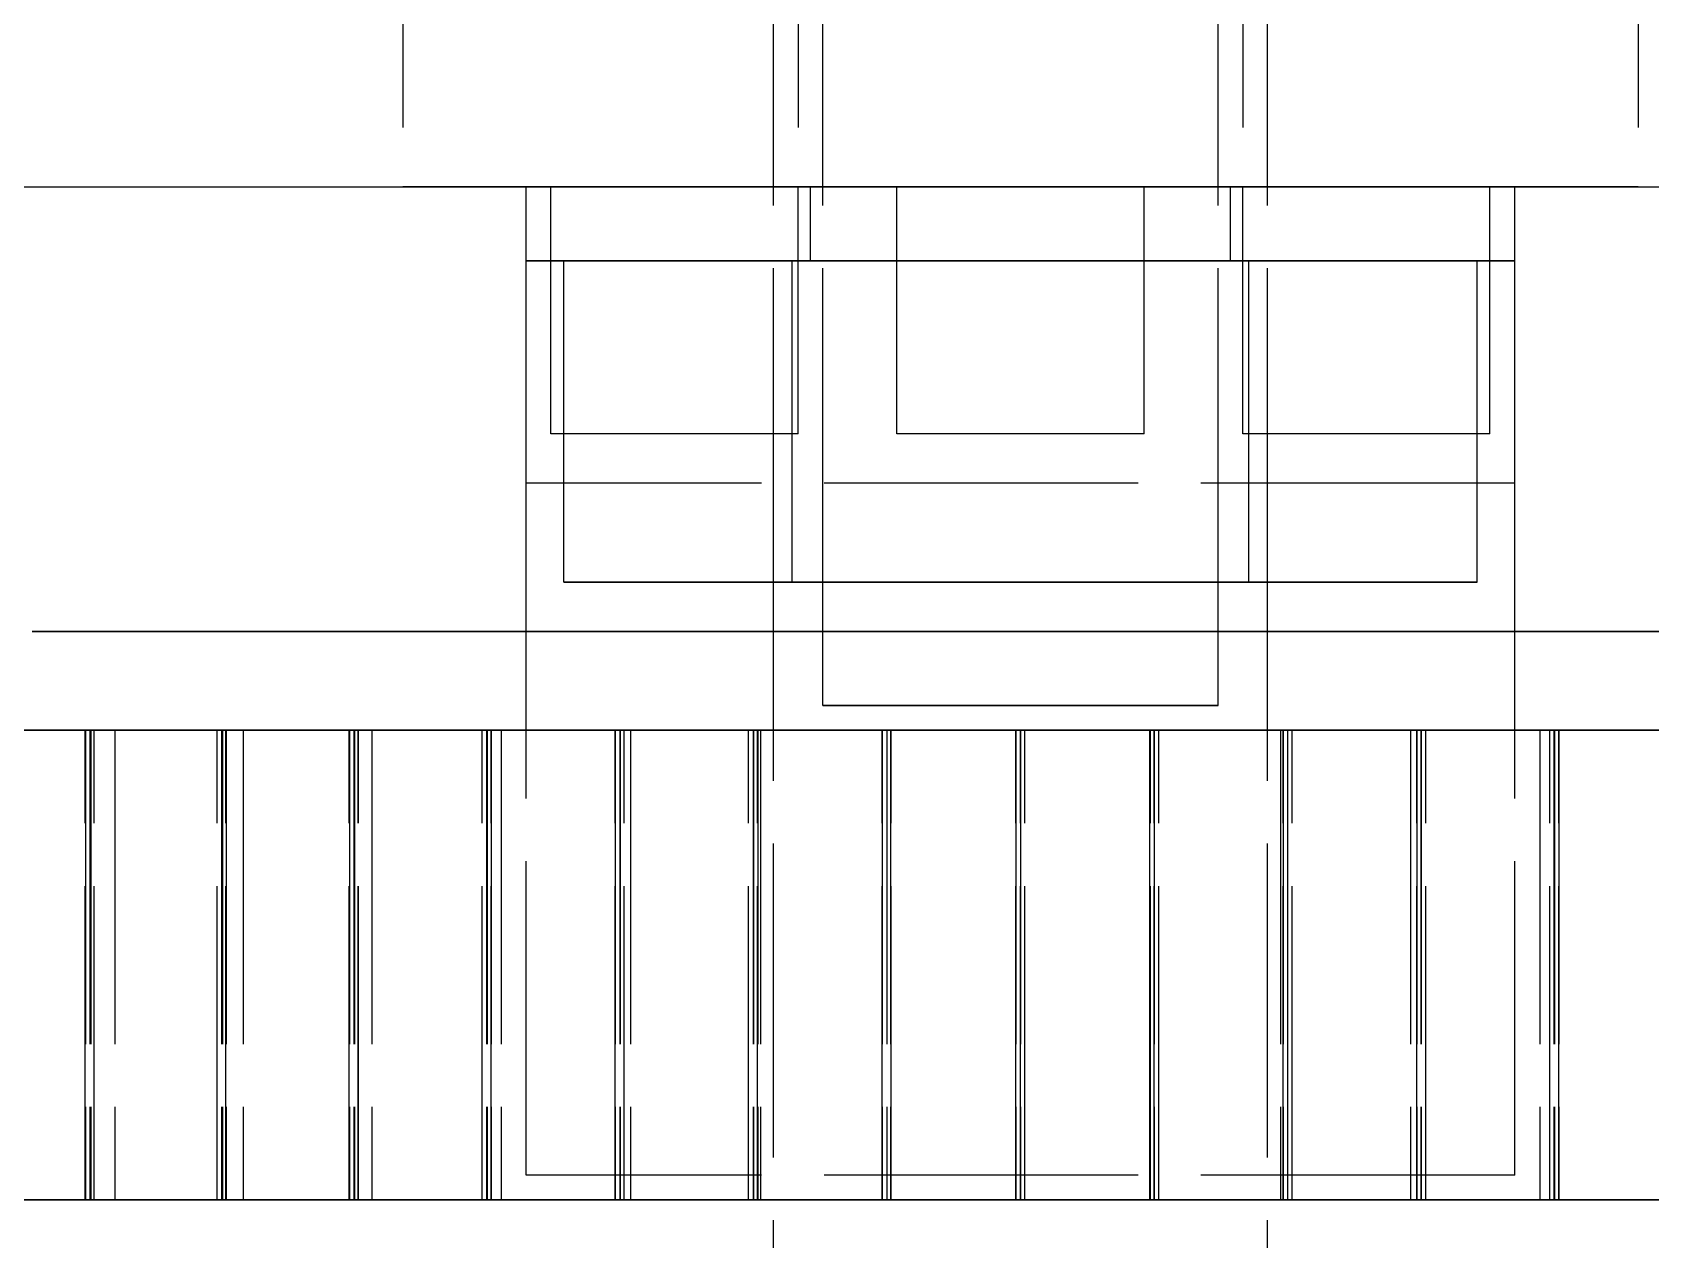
# Model space of a CAD drawing. Header units: millimetres. Extents: x -29 to 134, y -50 to 53.
# Drawn here: x 54 to 60.55, y -5.77 to -0.89 of the extents above; entities that cross this region are included whole.
import ezdxf

# ---------------------------------------------------------------- set-up
doc = ezdxf.new("R2010")
doc.units = ezdxf.units.MM
doc.linetypes.add('DASHED', pattern=[1.524, 1.27, -0.254])
doc.layers.add('HIDDEN', color=8, linetype='DASHED')
doc.layers.add('VISIBLE', color=7, linetype='CONTINUOUS')

msp = doc.modelspace()

# ---------------------------------------------------------------- linework, layer by layer
at = {"layer": 'HIDDEN'}
for points in [[(57, -3.11), (57, 4)], [(57.2, -3.11), (57.2, 4)], [(58.8, -3.11), (58.8, 4)], [(59, -3.11), (59, 4)], [(55.5, 0), (55.5, -1.51)], [(57.1, 0), (57.1, -1.51)], [(58.9, 0), (58.9, -1.51)], [(60.5, 0), (60.5, -1.51)], [(46, -1.51), (70, -1.51)], [(60.5, -1.51), (60.42063, -1.51), (60.34127, -1.51), (60.2619, -1.51), (60.18254, -1.51), (60.10317, -1.51), (60.02381, -1.51), (59.94444, -1.51), (59.86508, -1.51), (59.78571, -1.51), (59.70635, -1.51), (59.62698, -1.51), (59.54762, -1.51), (59.46825, -1.51), (59.38889, -1.51), (59.30952, -1.51), (59.23016, -1.51), (59.15079, -1.51), (59.07143, -1.51), (58.99206, -1.51), (58.9127, -1.51), (58.83333, -1.51), (58.75397, -1.51), (58.6746, -1.51), (58.59524, -1.51), (58.51587, -1.51), (58.43651, -1.51), (58.35714, -1.51), (58.27778, -1.51), (58.19841, -1.51), (58.11905, -1.51), (58.03968, -1.51), (57.96032, -1.51), (57.88095, -1.51), (57.80159, -1.51), (57.72222, -1.51), (57.64286, -1.51), (57.56349, -1.51), (57.48413, -1.51), (57.40476, -1.51), (57.3254, -1.51), (57.24603, -1.51), (57.16667, -1.51), (57.0873, -1.51), (57.00794, -1.51), (56.92857, -1.51), (56.84921, -1.51), (56.76984, -1.51), (56.69048, -1.51), (56.61111, -1.51), (56.53175, -1.51), (56.45238, -1.51), (56.37302, -1.51), (56.29365, -1.51), (56.21429, -1.51), (56.13492, -1.51), (56.05556, -1.51), (55.97619, -1.51), (55.89683, -1.51), (55.81746, -1.51), (55.7381, -1.51), (55.65873, -1.51), (55.57937, -1.51), (55.5, -1.51)], [(55.5, -1.51), (55.53968, -1.51), (55.57937, -1.51), (55.61905, -1.51), (55.65873, -1.51), (55.69841, -1.51), (55.7381, -1.51), (55.77778, -1.51), (55.81746, -1.51), (55.85714, -1.51), (55.89683, -1.51), (55.93651, -1.51), (55.97619, -1.51), (56.01587, -1.51), (56.05556, -1.51), (56.09524, -1.51), (56.13492, -1.51), (56.1746, -1.51), (56.21429, -1.51), (56.25397, -1.51), (56.29365, -1.51), (56.33333, -1.51), (56.37302, -1.51), (56.4127, -1.51), (56.45238, -1.51), (56.49206, -1.51), (56.53175, -1.51), (56.57143, -1.51), (56.61111, -1.51), (56.65079, -1.51), (56.69048, -1.51), (56.73016, -1.51), (56.76984, -1.51), (56.80952, -1.51), (56.84921, -1.51), (56.88889, -1.51), (56.92857, -1.51), (56.96825, -1.51), (57.00794, -1.51), (57.04762, -1.51), (57.0873, -1.51), (57.12698, -1.51), (57.16667, -1.51), (57.20635, -1.51), (57.24603, -1.51), (57.28571, -1.51), (57.3254, -1.51), (57.36508, -1.51), (57.40476, -1.51), (57.44444, -1.51), (57.48413, -1.51), (57.52381, -1.51), (57.56349, -1.51), (57.60317, -1.51), (57.64286, -1.51), (57.68254, -1.51), (57.72222, -1.51), (57.7619, -1.51), (57.80159, -1.51), (57.84127, -1.51), (57.88095, -1.51), (57.92063, -1.51), (57.96032, -1.51), (58, -1.51)], [(56.1, -1.51), (56, -1.51)], [(56.1, -1.51), (56, -1.51)], [(56, -1.81), (56, -1.51)], [(56, -5.51), (56, -1.51)], [(56, -1.51), (56.06349, -1.51), (56.12698, -1.51), (56.19048, -1.51), (56.25397, -1.51), (56.31746, -1.51), (56.38095, -1.51), (56.44444, -1.51), (56.50794, -1.51), (56.57143, -1.51), (56.63492, -1.51), (56.69841, -1.51), (56.7619, -1.51), (56.8254, -1.51), (56.88889, -1.51), (56.95238, -1.51), (57.01587, -1.51), (57.07937, -1.51), (57.14286, -1.51), (57.20635, -1.51), (57.26984, -1.51), (57.33333, -1.51), (57.39683, -1.51), (57.46032, -1.51), (57.52381, -1.51), (57.5873, -1.51), (57.65079, -1.51), (57.71429, -1.51), (57.77778, -1.51), (57.84127, -1.51), (57.90476, -1.51), (57.96825, -1.51), (58.03175, -1.51), (58.09524, -1.51), (58.15873, -1.51), (58.22222, -1.51), (58.28571, -1.51), (58.34921, -1.51), (58.4127, -1.51), (58.47619, -1.51), (58.53968, -1.51), (58.60317, -1.51), (58.66667, -1.51), (58.73016, -1.51), (58.79365, -1.51), (58.85714, -1.51), (58.92063, -1.51), (58.98413, -1.51), (59.04762, -1.51), (59.11111, -1.51), (59.1746, -1.51), (59.2381, -1.51), (59.30159, -1.51), (59.36508, -1.51), (59.42857, -1.51), (59.49206, -1.51), (59.55556, -1.51), (59.61905, -1.51), (59.68254, -1.51), (59.74603, -1.51), (59.80952, -1.51), (59.87302, -1.51), (59.93651, -1.51), (60, -1.51)], [(60, -1.51), (59.93651, -1.51), (59.87302, -1.51), (59.80952, -1.51), (59.74603, -1.51), (59.68254, -1.51), (59.61905, -1.51), (59.55556, -1.51), (59.49206, -1.51), (59.42857, -1.51), (59.36508, -1.51), (59.30159, -1.51), (59.2381, -1.51), (59.1746, -1.51), (59.11111, -1.51), (59.04762, -1.51), (58.98413, -1.51), (58.92063, -1.51), (58.85714, -1.51), (58.79365, -1.51), (58.73016, -1.51), (58.66667, -1.51), (58.60317, -1.51), (58.53968, -1.51), (58.47619, -1.51), (58.4127, -1.51), (58.34921, -1.51), (58.28571, -1.51), (58.22222, -1.51), (58.15873, -1.51), (58.09524, -1.51), (58.03175, -1.51), (57.96825, -1.51), (57.90476, -1.51), (57.84127, -1.51), (57.77778, -1.51), (57.71429, -1.51), (57.65079, -1.51), (57.5873, -1.51), (57.52381, -1.51), (57.46032, -1.51), (57.39683, -1.51), (57.33333, -1.51), (57.26984, -1.51), (57.20635, -1.51), (57.14286, -1.51), (57.07937, -1.51), (57.01587, -1.51), (56.95238, -1.51), (56.88889, -1.51), (56.8254, -1.51), (56.7619, -1.51), (56.69841, -1.51), (56.63492, -1.51), (56.57143, -1.51), (56.50794, -1.51), (56.44444, -1.51), (56.38095, -1.51), (56.31746, -1.51), (56.25397, -1.51), (56.19048, -1.51), (56.12698, -1.51), (56.06349, -1.51), (56, -1.51)], [(57.1, -1.51), (56.1, -1.51)], [(57.1, -1.51), (56.1, -1.51)], [(56.1, -2.51), (56.1, -1.51)], [(56.1, -2.51), (56.1, -1.51)], [(56.1, -2.51), (56.1, -1.51)], [(56.1, -1.81), (56.1, -1.51)], [(58.9, -1.51), (58.87143, -1.51), (58.84286, -1.51), (58.81429, -1.51), (58.78571, -1.51), (58.75714, -1.51), (58.72857, -1.51), (58.7, -1.51), (58.67143, -1.51), (58.64286, -1.51), (58.61429, -1.51), (58.58571, -1.51), (58.55714, -1.51), (58.52857, -1.51), (58.5, -1.51), (58.47143, -1.51), (58.44286, -1.51), (58.41429, -1.51), (58.38571, -1.51), (58.35714, -1.51), (58.32857, -1.51), (58.3, -1.51), (58.27143, -1.51), (58.24286, -1.51), (58.21429, -1.51), (58.18571, -1.51), (58.15714, -1.51), (58.12857, -1.51), (58.1, -1.51), (58.07143, -1.51), (58.04286, -1.51), (58.01429, -1.51), (57.98571, -1.51), (57.95714, -1.51), (57.92857, -1.51), (57.9, -1.51), (57.87143, -1.51), (57.84286, -1.51), (57.81429, -1.51), (57.78571, -1.51), (57.75714, -1.51), (57.72857, -1.51), (57.7, -1.51), (57.67143, -1.51), (57.64286, -1.51), (57.61429, -1.51), (57.58571, -1.51), (57.55714, -1.51), (57.52857, -1.51), (57.5, -1.51), (57.47143, -1.51), (57.44286, -1.51), (57.41429, -1.51), (57.38571, -1.51), (57.35714, -1.51), (57.32857, -1.51), (57.3, -1.51), (57.27143, -1.51), (57.24286, -1.51), (57.21429, -1.51), (57.18571, -1.51), (57.15714, -1.51), (57.12857, -1.51), (57.1, -1.51)], [(57.1, -1.51), (57.11429, -1.51), (57.12857, -1.51), (57.14286, -1.51), (57.15714, -1.51), (57.17143, -1.51), (57.18571, -1.51), (57.2, -1.51), (57.21429, -1.51), (57.22857, -1.51), (57.24286, -1.51), (57.25714, -1.51), (57.27143, -1.51), (57.28571, -1.51), (57.3, -1.51), (57.31429, -1.51), (57.32857, -1.51), (57.34286, -1.51), (57.35714, -1.51), (57.37143, -1.51), (57.38571, -1.51), (57.4, -1.51), (57.41429, -1.51), (57.42857, -1.51), (57.44286, -1.51), (57.45714, -1.51), (57.47143, -1.51), (57.48571, -1.51), (57.5, -1.51), (57.51429, -1.51), (57.52857, -1.51), (57.54286, -1.51), (57.55714, -1.51), (57.57143, -1.51), (57.58571, -1.51), (57.6, -1.51), (57.61429, -1.51), (57.62857, -1.51), (57.64286, -1.51), (57.65714, -1.51), (57.67143, -1.51), (57.68571, -1.51), (57.7, -1.51), (57.71429, -1.51), (57.72857, -1.51), (57.74286, -1.51), (57.75714, -1.51), (57.77143, -1.51), (57.78571, -1.51), (57.8, -1.51), (57.81429, -1.51), (57.82857, -1.51), (57.84286, -1.51), (57.85714, -1.51), (57.87143, -1.51), (57.88571, -1.51), (57.9, -1.51), (57.91429, -1.51), (57.92857, -1.51), (57.94286, -1.51), (57.95714, -1.51), (57.97143, -1.51), (57.98571, -1.51), (58, -1.51)], [(57.5, -1.51), (57.1, -1.51)], [(57.5, -1.51), (57.1, -1.51)], [(57.1, -2.51), (57.1, -1.51)], [(57.1, -2.51), (57.1, -1.51)], [(57.1, -2.51), (57.1, -1.51)], [(57.1, -2.51), (57.1, -1.51)], [(57.15, -1.51), (57.17698, -1.51), (57.20397, -1.51), (57.23095, -1.51), (57.25794, -1.51), (57.28492, -1.51), (57.3119, -1.51), (57.33889, -1.51), (57.36587, -1.51), (57.39286, -1.51), (57.41984, -1.51), (57.44683, -1.51), (57.47381, -1.51), (57.50079, -1.51), (57.52778, -1.51), (57.55476, -1.51), (57.58175, -1.51), (57.60873, -1.51), (57.63571, -1.51), (57.6627, -1.51), (57.68968, -1.51), (57.71667, -1.51), (57.74365, -1.51), (57.77063, -1.51), (57.79762, -1.51), (57.8246, -1.51), (57.85159, -1.51), (57.87857, -1.51), (57.90556, -1.51), (57.93254, -1.51), (57.95952, -1.51), (57.98651, -1.51), (58.01349, -1.51), (58.04048, -1.51), (58.06746, -1.51), (58.09444, -1.51), (58.12143, -1.51), (58.14841, -1.51), (58.1754, -1.51), (58.20238, -1.51), (58.22937, -1.51), (58.25635, -1.51), (58.28333, -1.51), (58.31032, -1.51), (58.3373, -1.51), (58.36429, -1.51), (58.39127, -1.51), (58.41825, -1.51), (58.44524, -1.51), (58.47222, -1.51), (58.49921, -1.51), (58.52619, -1.51), (58.55317, -1.51), (58.58016, -1.51), (58.60714, -1.51), (58.63413, -1.51), (58.66111, -1.51), (58.6881, -1.51), (58.71508, -1.51), (58.74206, -1.51), (58.76905, -1.51), (58.79603, -1.51), (58.82302, -1.51), (58.85, -1.51)], [(58.85, -1.51), (58.82302, -1.51), (58.79603, -1.51), (58.76905, -1.51), (58.74206, -1.51), (58.71508, -1.51), (58.6881, -1.51), (58.66111, -1.51), (58.63413, -1.51), (58.60714, -1.51), (58.58016, -1.51), (58.55317, -1.51), (58.52619, -1.51), (58.49921, -1.51), (58.47222, -1.51), (58.44524, -1.51), (58.41825, -1.51), (58.39127, -1.51), (58.36429, -1.51), (58.3373, -1.51), (58.31032, -1.51), (58.28333, -1.51), (58.25635, -1.51), (58.22937, -1.51), (58.20238, -1.51), (58.1754, -1.51), (58.14841, -1.51), (58.12143, -1.51), (58.09444, -1.51), (58.06746, -1.51), (58.04048, -1.51), (58.01349, -1.51), (57.98651, -1.51), (57.95952, -1.51), (57.93254, -1.51), (57.90556, -1.51), (57.87857, -1.51), (57.85159, -1.51), (57.8246, -1.51), (57.79762, -1.51), (57.77063, -1.51), (57.74365, -1.51), (57.71667, -1.51), (57.68968, -1.51), (57.6627, -1.51), (57.63571, -1.51), (57.60873, -1.51), (57.58175, -1.51), (57.55476, -1.51), (57.52778, -1.51), (57.50079, -1.51), (57.47381, -1.51), (57.44683, -1.51), (57.41984, -1.51), (57.39286, -1.51), (57.36587, -1.51), (57.33889, -1.51), (57.3119, -1.51), (57.28492, -1.51), (57.25794, -1.51), (57.23095, -1.51), (57.20397, -1.51), (57.17698, -1.51), (57.15, -1.51)], [(57.15, -1.81), (57.15, -1.51)], [(58.5, -1.51), (57.5, -1.51)], [(58.5, -1.51), (57.5, -1.51)], [(57.5, -2.51), (57.5, -1.51)], [(57.5, -2.51), (57.5, -1.51)], [(57.5, -2.51), (57.5, -1.51)], [(57.5, -2.51), (57.5, -1.51)], [(58, -1.51), (58.03968, -1.51), (58.07937, -1.51), (58.11905, -1.51), (58.15873, -1.51), (58.19841, -1.51), (58.2381, -1.51), (58.27778, -1.51), (58.31746, -1.51), (58.35714, -1.51), (58.39683, -1.51), (58.43651, -1.51), (58.47619, -1.51), (58.51587, -1.51), (58.55556, -1.51), (58.59524, -1.51), (58.63492, -1.51), (58.6746, -1.51), (58.71429, -1.51), (58.75397, -1.51), (58.79365, -1.51), (58.83333, -1.51), (58.87302, -1.51), (58.9127, -1.51), (58.95238, -1.51), (58.99206, -1.51), (59.03175, -1.51), (59.07143, -1.51), (59.11111, -1.51), (59.15079, -1.51), (59.19048, -1.51), (59.23016, -1.51), (59.26984, -1.51), (59.30952, -1.51), (59.34921, -1.51), (59.38889, -1.51), (59.42857, -1.51), (59.46825, -1.51), (59.50794, -1.51), (59.54762, -1.51), (59.5873, -1.51), (59.62698, -1.51), (59.66667, -1.51), (59.70635, -1.51), (59.74603, -1.51), (59.78571, -1.51), (59.8254, -1.51), (59.86508, -1.51), (59.90476, -1.51), (59.94444, -1.51), (59.98413, -1.51), (60.02381, -1.51), (60.06349, -1.51), (60.10317, -1.51), (60.14286, -1.51), (60.18254, -1.51), (60.22222, -1.51), (60.2619, -1.51), (60.30159, -1.51), (60.34127, -1.51), (60.38095, -1.51), (60.42063, -1.51), (60.46032, -1.51), (60.5, -1.51)], [(58, -1.51), (58.01429, -1.51), (58.02857, -1.51), (58.04286, -1.51), (58.05714, -1.51), (58.07143, -1.51), (58.08571, -1.51), (58.1, -1.51), (58.11429, -1.51), (58.12857, -1.51), (58.14286, -1.51), (58.15714, -1.51), (58.17143, -1.51), (58.18571, -1.51), (58.2, -1.51), (58.21429, -1.51), (58.22857, -1.51), (58.24286, -1.51), (58.25714, -1.51), (58.27143, -1.51), (58.28571, -1.51), (58.3, -1.51), (58.31429, -1.51), (58.32857, -1.51), (58.34286, -1.51), (58.35714, -1.51), (58.37143, -1.51), (58.38571, -1.51), (58.4, -1.51), (58.41429, -1.51), (58.42857, -1.51), (58.44286, -1.51), (58.45714, -1.51), (58.47143, -1.51), (58.48571, -1.51), (58.5, -1.51), (58.51429, -1.51), (58.52857, -1.51), (58.54286, -1.51), (58.55714, -1.51), (58.57143, -1.51), (58.58571, -1.51), (58.6, -1.51), (58.61429, -1.51), (58.62857, -1.51), (58.64286, -1.51), (58.65714, -1.51), (58.67143, -1.51), (58.68571, -1.51), (58.7, -1.51), (58.71429, -1.51), (58.72857, -1.51), (58.74286, -1.51), (58.75714, -1.51), (58.77143, -1.51), (58.78571, -1.51), (58.8, -1.51), (58.81429, -1.51), (58.82857, -1.51), (58.84286, -1.51), (58.85714, -1.51), (58.87143, -1.51), (58.88571, -1.51), (58.9, -1.51)], [(58.9, -1.51), (58.5, -1.51)], [(58.9, -1.51), (58.5, -1.51)], [(58.5, -2.51), (58.5, -1.51)], [(58.5, -2.51), (58.5, -1.51)], [(58.5, -2.51), (58.5, -1.51)], [(58.5, -2.51), (58.5, -1.51)], [(58.85, -1.81), (58.85, -1.51)], [(59.9, -1.51), (58.9, -1.51)], [(59.9, -1.51), (58.9, -1.51)], [(58.9, -2.51), (58.9, -1.51)], [(58.9, -2.51), (58.9, -1.51)], [(58.9, -2.51), (58.9, -1.51)], [(58.9, -2.51), (58.9, -1.51)], [(60, -1.51), (59.9, -1.51)], [(60, -1.51), (59.9, -1.51)], [(59.9, -2.51), (59.9, -1.51)], [(59.9, -2.51), (59.9, -1.51)], [(59.9, -2.51), (59.9, -1.51)], [(59.9, -1.81), (59.9, -1.51)], [(60, -1.81), (60, -1.51)], [(60, -5.51), (60, -1.51)], [(60, -1.81), (59.93651, -1.81), (59.87302, -1.81), (59.80952, -1.81), (59.74603, -1.81), (59.68254, -1.81), (59.61905, -1.81), (59.55556, -1.81), (59.49206, -1.81), (59.42857, -1.81), (59.36508, -1.81), (59.30159, -1.81), (59.2381, -1.81), (59.1746, -1.81), (59.11111, -1.81), (59.04762, -1.81), (58.98413, -1.81), (58.92063, -1.81), (58.85714, -1.81), (58.79365, -1.81), (58.73016, -1.81), (58.66667, -1.81), (58.60317, -1.81), (58.53968, -1.81), (58.47619, -1.81), (58.4127, -1.81), (58.34921, -1.81), (58.28571, -1.81), (58.22222, -1.81), (58.15873, -1.81), (58.09524, -1.81), (58.03175, -1.81), (57.96825, -1.81), (57.90476, -1.81), (57.84127, -1.81), (57.77778, -1.81), (57.71429, -1.81), (57.65079, -1.81), (57.5873, -1.81), (57.52381, -1.81), (57.46032, -1.81), (57.39683, -1.81), (57.33333, -1.81), (57.26984, -1.81), (57.20635, -1.81), (57.14286, -1.81), (57.07937, -1.81), (57.01587, -1.81), (56.95238, -1.81), (56.88889, -1.81), (56.8254, -1.81), (56.7619, -1.81), (56.69841, -1.81), (56.63492, -1.81), (56.57143, -1.81), (56.50794, -1.81), (56.44444, -1.81), (56.38095, -1.81), (56.31746, -1.81), (56.25397, -1.81), (56.19048, -1.81), (56.12698, -1.81), (56.06349, -1.81), (56, -1.81)], [(56.15248, -1.81), (57.07624, -1.81)], [(57.07624, -1.81), (56.15248, -1.81)], [(57.07624, -3.11), (57.07624, -1.81)], [(57.07624, -1.81), (58.92376, -1.81)], [(58.92376, -1.81), (57.07624, -1.81)], [(57.15, -1.81), (57.17698, -1.81), (57.20397, -1.81), (57.23095, -1.81), (57.25794, -1.81), (57.28492, -1.81), (57.3119, -1.81), (57.33889, -1.81), (57.36587, -1.81), (57.39286, -1.81), (57.41984, -1.81), (57.44683, -1.81), (57.47381, -1.81), (57.50079, -1.81), (57.52778, -1.81), (57.55476, -1.81), (57.58175, -1.81), (57.60873, -1.81), (57.63571, -1.81), (57.6627, -1.81), (57.68968, -1.81), (57.71667, -1.81), (57.74365, -1.81), (57.77063, -1.81), (57.79762, -1.81), (57.8246, -1.81), (57.85159, -1.81), (57.87857, -1.81), (57.90556, -1.81), (57.93254, -1.81), (57.95952, -1.81), (57.98651, -1.81), (58.01349, -1.81), (58.04048, -1.81), (58.06746, -1.81), (58.09444, -1.81), (58.12143, -1.81), (58.14841, -1.81), (58.1754, -1.81), (58.20238, -1.81), (58.22937, -1.81), (58.25635, -1.81), (58.28333, -1.81), (58.31032, -1.81), (58.3373, -1.81), (58.36429, -1.81), (58.39127, -1.81), (58.41825, -1.81), (58.44524, -1.81), (58.47222, -1.81), (58.49921, -1.81), (58.52619, -1.81), (58.55317, -1.81), (58.58016, -1.81), (58.60714, -1.81), (58.63413, -1.81), (58.66111, -1.81), (58.6881, -1.81), (58.71508, -1.81), (58.74206, -1.81), (58.76905, -1.81), (58.79603, -1.81), (58.82302, -1.81), (58.85, -1.81)], [(58.85, -1.81), (58.82302, -1.81), (58.79603, -1.81), (58.76905, -1.81), (58.74206, -1.81), (58.71508, -1.81), (58.6881, -1.81), (58.66111, -1.81), (58.63413, -1.81), (58.60714, -1.81), (58.58016, -1.81), (58.55317, -1.81), (58.52619, -1.81), (58.49921, -1.81), (58.47222, -1.81), (58.44524, -1.81), (58.41825, -1.81), (58.39127, -1.81), (58.36429, -1.81), (58.3373, -1.81), (58.31032, -1.81), (58.28333, -1.81), (58.25635, -1.81), (58.22937, -1.81), (58.20238, -1.81), (58.1754, -1.81), (58.14841, -1.81), (58.12143, -1.81), (58.09444, -1.81), (58.06746, -1.81), (58.04048, -1.81), (58.01349, -1.81), (57.98651, -1.81), (57.95952, -1.81), (57.93254, -1.81), (57.90556, -1.81), (57.87857, -1.81), (57.85159, -1.81), (57.8246, -1.81), (57.79762, -1.81), (57.77063, -1.81), (57.74365, -1.81), (57.71667, -1.81), (57.68968, -1.81), (57.6627, -1.81), (57.63571, -1.81), (57.60873, -1.81), (57.58175, -1.81), (57.55476, -1.81), (57.52778, -1.81), (57.50079, -1.81), (57.47381, -1.81), (57.44683, -1.81), (57.41984, -1.81), (57.39286, -1.81), (57.36587, -1.81), (57.33889, -1.81), (57.3119, -1.81), (57.28492, -1.81), (57.25794, -1.81), (57.23095, -1.81), (57.20397, -1.81), (57.17698, -1.81), (57.15, -1.81)], [(57.2, -1.81), (57.2254, -1.81), (57.25079, -1.81), (57.27619, -1.81), (57.30159, -1.81), (57.32698, -1.81), (57.35238, -1.81), (57.37778, -1.81), (57.40317, -1.81), (57.42857, -1.81), (57.45397, -1.81), (57.47937, -1.81), (57.50476, -1.81), (57.53016, -1.81), (57.55556, -1.81), (57.58095, -1.81), (57.60635, -1.81), (57.63175, -1.81), (57.65714, -1.81), (57.68254, -1.81), (57.70794, -1.81), (57.73333, -1.81), (57.75873, -1.81), (57.78413, -1.81), (57.80952, -1.81), (57.83492, -1.81), (57.86032, -1.81), (57.88571, -1.81), (57.91111, -1.81), (57.93651, -1.81), (57.9619, -1.81), (57.9873, -1.81), (58.0127, -1.81), (58.0381, -1.81), (58.06349, -1.81), (58.08889, -1.81), (58.11429, -1.81), (58.13968, -1.81), (58.16508, -1.81), (58.19048, -1.81), (58.21587, -1.81), (58.24127, -1.81), (58.26667, -1.81), (58.29206, -1.81), (58.31746, -1.81), (58.34286, -1.81), (58.36825, -1.81), (58.39365, -1.81), (58.41905, -1.81), (58.44444, -1.81), (58.46984, -1.81), (58.49524, -1.81), (58.52063, -1.81), (58.54603, -1.81), (58.57143, -1.81), (58.59683, -1.81), (58.62222, -1.81), (58.64762, -1.81), (58.67302, -1.81), (58.69841, -1.81), (58.72381, -1.81), (58.74921, -1.81), (58.7746, -1.81), (58.8, -1.81)], [(58.8, -1.81), (58.7746, -1.81), (58.74921, -1.81), (58.72381, -1.81), (58.69841, -1.81), (58.67302, -1.81), (58.64762, -1.81), (58.62222, -1.81), (58.59683, -1.81), (58.57143, -1.81), (58.54603, -1.81), (58.52063, -1.81), (58.49524, -1.81), (58.46984, -1.81), (58.44444, -1.81), (58.41905, -1.81), (58.39365, -1.81), (58.36825, -1.81), (58.34286, -1.81), (58.31746, -1.81), (58.29206, -1.81), (58.26667, -1.81), (58.24127, -1.81), (58.21587, -1.81), (58.19048, -1.81), (58.16508, -1.81), (58.13968, -1.81), (58.11429, -1.81), (58.08889, -1.81), (58.06349, -1.81), (58.0381, -1.81), (58.0127, -1.81), (57.9873, -1.81), (57.9619, -1.81), (57.93651, -1.81), (57.91111, -1.81), (57.88571, -1.81), (57.86032, -1.81), (57.83492, -1.81), (57.80952, -1.81), (57.78413, -1.81), (57.75873, -1.81), (57.73333, -1.81), (57.70794, -1.81), (57.68254, -1.81), (57.65714, -1.81), (57.63175, -1.81), (57.60635, -1.81), (57.58095, -1.81), (57.55556, -1.81), (57.53016, -1.81), (57.50476, -1.81), (57.47937, -1.81), (57.45397, -1.81), (57.42857, -1.81), (57.40317, -1.81), (57.37778, -1.81), (57.35238, -1.81), (57.32698, -1.81), (57.30159, -1.81), (57.27619, -1.81), (57.25079, -1.81), (57.2254, -1.81), (57.2, -1.81)], [(57.2, -3.11), (57.2, -1.81)], [(58.8, -3.11), (58.8, -1.81)], [(58.92376, -1.81), (59.84752, -1.81)], [(59.84752, -1.81), (58.92376, -1.81)], [(58.92376, -3.11), (58.92376, -1.81)], [(57.1, -2.51), (56.1, -2.51)], [(57.1, -2.51), (56.1, -2.51)], [(57.1, -2.51), (56.1, -2.51)], [(57.1, -2.51), (56.15248, -2.51)], [(58.5, -2.51), (57.5, -2.51)], [(58.5, -2.51), (57.5, -2.51)], [(58.5, -2.51), (57.5, -2.51)], [(58.5, -2.51), (57.5, -2.51)], [(59.9, -2.51), (58.9, -2.51)], [(59.9, -2.51), (58.9, -2.51)], [(59.9, -2.51), (58.9, -2.51)], [(59.84752, -2.51), (58.9, -2.51)], [(56, -5.51), (56, -2.71)], [(60, -2.71), (56, -2.71)], [(60, -2.71), (56, -2.71)], [(56, -5.51), (56, -2.71)], [(60, -5.51), (60, -2.71)], [(60, -5.51), (60, -2.71)], [(57.07624, -3.11), (56.15248, -3.11)], [(58.92376, -3.11), (57.07624, -3.11)], [(57.2, -3.11), (57.2254, -3.11), (57.25079, -3.11), (57.27619, -3.11), (57.30159, -3.11), (57.32698, -3.11), (57.35238, -3.11), (57.37778, -3.11), (57.40317, -3.11), (57.42857, -3.11), (57.45397, -3.11), (57.47937, -3.11), (57.50476, -3.11), (57.53016, -3.11), (57.55556, -3.11), (57.58095, -3.11), (57.60635, -3.11), (57.63175, -3.11), (57.65714, -3.11), (57.68254, -3.11), (57.70794, -3.11), (57.73333, -3.11), (57.75873, -3.11), (57.78413, -3.11), (57.80952, -3.11), (57.83492, -3.11), (57.86032, -3.11), (57.88571, -3.11), (57.91111, -3.11), (57.93651, -3.11), (57.9619, -3.11), (57.9873, -3.11), (58.0127, -3.11), (58.0381, -3.11), (58.06349, -3.11), (58.08889, -3.11), (58.11429, -3.11), (58.13968, -3.11), (58.16508, -3.11), (58.19048, -3.11), (58.21587, -3.11), (58.24127, -3.11), (58.26667, -3.11), (58.29206, -3.11), (58.31746, -3.11), (58.34286, -3.11), (58.36825, -3.11), (58.39365, -3.11), (58.41905, -3.11), (58.44444, -3.11), (58.46984, -3.11), (58.49524, -3.11), (58.52063, -3.11), (58.54603, -3.11), (58.57143, -3.11), (58.59683, -3.11), (58.62222, -3.11), (58.64762, -3.11), (58.67302, -3.11), (58.69841, -3.11), (58.72381, -3.11), (58.74921, -3.11), (58.7746, -3.11), (58.8, -3.11)], [(58.8, -3.11), (58.7746, -3.11), (58.74921, -3.11), (58.72381, -3.11), (58.69841, -3.11), (58.67302, -3.11), (58.64762, -3.11), (58.62222, -3.11), (58.59683, -3.11), (58.57143, -3.11), (58.54603, -3.11), (58.52063, -3.11), (58.49524, -3.11), (58.46984, -3.11), (58.44444, -3.11), (58.41905, -3.11), (58.39365, -3.11), (58.36825, -3.11), (58.34286, -3.11), (58.31746, -3.11), (58.29206, -3.11), (58.26667, -3.11), (58.24127, -3.11), (58.21587, -3.11), (58.19048, -3.11), (58.16508, -3.11), (58.13968, -3.11), (58.11429, -3.11), (58.08889, -3.11), (58.06349, -3.11), (58.0381, -3.11), (58.0127, -3.11), (57.9873, -3.11), (57.9619, -3.11), (57.93651, -3.11), (57.91111, -3.11), (57.88571, -3.11), (57.86032, -3.11), (57.83492, -3.11), (57.80952, -3.11), (57.78413, -3.11), (57.75873, -3.11), (57.73333, -3.11), (57.70794, -3.11), (57.68254, -3.11), (57.65714, -3.11), (57.63175, -3.11), (57.60635, -3.11), (57.58095, -3.11), (57.55556, -3.11), (57.53016, -3.11), (57.50476, -3.11), (57.47937, -3.11), (57.45397, -3.11), (57.42857, -3.11), (57.40317, -3.11), (57.37778, -3.11), (57.35238, -3.11), (57.32698, -3.11), (57.30159, -3.11), (57.27619, -3.11), (57.25079, -3.11), (57.2254, -3.11), (57.2, -3.11)], [(59.84752, -3.11), (58.92376, -3.11)], [(54, -3.31), (54.38095, -3.31), (54.7619, -3.31), (55.14286, -3.31), (55.52381, -3.31), (55.90476, -3.31), (56.28571, -3.31), (56.66667, -3.31), (57.04762, -3.31), (57.42857, -3.31), (57.80952, -3.31), (58.19048, -3.31), (58.57143, -3.31), (58.95238, -3.31), (59.33333, -3.31), (59.71429, -3.31), (60.09524, -3.31), (60.47619, -3.31), (60.85714, -3.31)], [(60.85714, -3.31), (60.47619, -3.31), (60.09524, -3.31), (59.71429, -3.31), (59.33333, -3.31), (58.95238, -3.31), (58.57143, -3.31), (58.19048, -3.31), (57.80952, -3.31), (57.42857, -3.31), (57.04762, -3.31), (56.66667, -3.31), (56.28571, -3.31), (55.90476, -3.31), (55.52381, -3.31), (55.14286, -3.31), (54.7619, -3.31), (54.38095, -3.31), (54, -3.31)], [(60.85714, -3.31), (60.47619, -3.31), (60.09524, -3.31), (59.71429, -3.31), (59.33333, -3.31), (58.95238, -3.31), (58.57143, -3.31), (58.19048, -3.31), (57.80952, -3.31), (57.42857, -3.31), (57.04762, -3.31), (56.66667, -3.31), (56.28571, -3.31), (55.90476, -3.31), (55.52381, -3.31), (55.14286, -3.31), (54.7619, -3.31), (54.38095, -3.31), (54, -3.31)], [(56, -5.51), (56, -3.31)], [(57, -10.01), (57, -3.31)], [(57.2, -3.61), (57.2, -3.31)], [(58.8, -3.61), (58.8, -3.31)], [(59, -10.01), (59, -3.31)], [(60, -5.51), (60, -3.31)], [(57.2, -3.61), (57.2254, -3.61), (57.25079, -3.61), (57.27619, -3.61), (57.30159, -3.61), (57.32698, -3.61), (57.35238, -3.61), (57.37778, -3.61), (57.40317, -3.61), (57.42857, -3.61), (57.45397, -3.61), (57.47937, -3.61), (57.50476, -3.61), (57.53016, -3.61), (57.55556, -3.61), (57.58095, -3.61), (57.60635, -3.61), (57.63175, -3.61), (57.65714, -3.61), (57.68254, -3.61), (57.70794, -3.61), (57.73333, -3.61), (57.75873, -3.61), (57.78413, -3.61), (57.80952, -3.61), (57.83492, -3.61), (57.86032, -3.61), (57.88571, -3.61), (57.91111, -3.61), (57.93651, -3.61), (57.9619, -3.61), (57.9873, -3.61), (58.0127, -3.61), (58.0381, -3.61), (58.06349, -3.61), (58.08889, -3.61), (58.11429, -3.61), (58.13968, -3.61), (58.16508, -3.61), (58.19048, -3.61), (58.21587, -3.61), (58.24127, -3.61), (58.26667, -3.61), (58.29206, -3.61), (58.31746, -3.61), (58.34286, -3.61), (58.36825, -3.61), (58.39365, -3.61), (58.41905, -3.61), (58.44444, -3.61), (58.46984, -3.61), (58.49524, -3.61), (58.52063, -3.61), (58.54603, -3.61), (58.57143, -3.61), (58.59683, -3.61), (58.62222, -3.61), (58.64762, -3.61), (58.67302, -3.61), (58.69841, -3.61), (58.72381, -3.61), (58.74921, -3.61), (58.7746, -3.61), (58.8, -3.61)], [(58.8, -3.61), (58.7746, -3.61), (58.74921, -3.61), (58.72381, -3.61), (58.69841, -3.61), (58.67302, -3.61), (58.64762, -3.61), (58.62222, -3.61), (58.59683, -3.61), (58.57143, -3.61), (58.54603, -3.61), (58.52063, -3.61), (58.49524, -3.61), (58.46984, -3.61), (58.44444, -3.61), (58.41905, -3.61), (58.39365, -3.61), (58.36825, -3.61), (58.34286, -3.61), (58.31746, -3.61), (58.29206, -3.61), (58.26667, -3.61), (58.24127, -3.61), (58.21587, -3.61), (58.19048, -3.61), (58.16508, -3.61), (58.13968, -3.61), (58.11429, -3.61), (58.08889, -3.61), (58.06349, -3.61), (58.0381, -3.61), (58.0127, -3.61), (57.9873, -3.61), (57.9619, -3.61), (57.93651, -3.61), (57.91111, -3.61), (57.88571, -3.61), (57.86032, -3.61), (57.83492, -3.61), (57.80952, -3.61), (57.78413, -3.61), (57.75873, -3.61), (57.73333, -3.61), (57.70794, -3.61), (57.68254, -3.61), (57.65714, -3.61), (57.63175, -3.61), (57.60635, -3.61), (57.58095, -3.61), (57.55556, -3.61), (57.53016, -3.61), (57.50476, -3.61), (57.47937, -3.61), (57.45397, -3.61), (57.42857, -3.61), (57.40317, -3.61), (57.37778, -3.61), (57.35238, -3.61), (57.32698, -3.61), (57.30159, -3.61), (57.27619, -3.61), (57.25079, -3.61), (57.2254, -3.61), (57.2, -3.61)], [(54.3356, -3.71), (53.30617, -3.71)], [(53.70758, -3.71), (54.2158, -3.71)], [(54.23757, -3.71), (53.72121, -3.71)], [(53.81943, -3.71), (54.85433, -3.71)], [(54.21554, -3.71), (54.23363, -3.71)], [(54.2158, -3.71), (54.21554, -3.71)], [(54.21554, -5.61), (54.21554, -3.71)], [(54.2158, -3.71), (54.2158, -5.61)], [(54.23363, -3.71), (54.25137, -3.71)], [(54.23363, -3.71), (54.23363, -5.61)], [(54.74885, -3.71), (54.23757, -3.71)], [(54.23757, -3.71), (54.23757, -5.61)], [(54.25182, -3.71), (54.25137, -3.71)], [(54.25137, -5.61), (54.25137, -3.71)], [(54.25182, -3.71), (54.77018, -3.71)], [(54.25182, -5.61), (54.25182, -3.71)], [(55.37525, -3.71), (54.3356, -3.71)], [(54.3356, -3.71), (54.3356, -5.61)], [(54.74885, -3.71), (54.74865, -3.71)], [(54.7668, -3.71), (54.74865, -3.71)], [(54.74865, -5.61), (54.74865, -3.71)], [(54.74885, -5.61), (54.74885, -3.71)], [(54.78464, -3.71), (54.7668, -3.71)], [(54.7668, -3.71), (54.7668, -5.61)], [(54.77018, -3.71), (55.28418, -3.71)], [(54.77018, -3.71), (54.77018, -5.61)], [(54.78504, -3.71), (54.78464, -3.71)], [(54.78464, -5.61), (54.78464, -3.71)], [(55.30503, -3.71), (54.78504, -3.71)], [(54.78504, -3.71), (54.78504, -5.61)], [(54.85433, -3.71), (55.898, -3.71)], [(54.85433, -3.71), (54.85433, -5.61)], [(55.28402, -3.71), (55.30221, -3.71)], [(55.28418, -3.71), (55.28402, -3.71)], [(55.28402, -5.61), (55.28402, -3.71)], [(55.28418, -3.71), (55.28418, -5.61)], [(55.30221, -3.71), (55.32015, -3.71)], [(55.30221, -3.71), (55.30221, -5.61)], [(55.82139, -3.71), (55.30503, -3.71)], [(55.30503, -3.71), (55.30503, -5.61)], [(55.32051, -3.71), (55.32015, -3.71)], [(55.32015, -5.61), (55.32015, -3.71)], [(55.32051, -3.71), (55.84177, -3.71)], [(55.32051, -5.61), (55.32051, -3.71)], [(56.42222, -3.71), (55.37525, -3.71)], [(55.37525, -3.71), (55.37525, -5.61)], [(55.82139, -3.71), (55.82129, -3.71)], [(55.83951, -3.71), (55.82129, -3.71)], [(55.82129, -5.61), (55.82129, -3.71)], [(55.82139, -5.61), (55.82139, -3.71)], [(55.85753, -3.71), (55.83951, -3.71)], [(55.83951, -3.71), (55.83951, -5.61)], [(55.84177, -3.71), (56.36012, -3.71)], [(55.84177, -3.71), (55.84177, -5.61)], [(55.85784, -3.71), (55.85753, -3.71)], [(55.85753, -5.61), (55.85753, -3.71)], [(56.38001, -3.71), (55.85784, -3.71)], [(55.85784, -3.71), (55.85784, -5.61)], [(55.898, -3.71), (56.94754, -3.71)], [(55.898, -3.71), (55.898, -5.61)], [(56.36007, -3.71), (56.37831, -3.71)], [(56.36012, -3.71), (56.36007, -3.71)], [(56.36007, -5.61), (56.36007, -3.71)], [(56.36012, -3.71), (56.36012, -5.61)], [(56.37831, -3.71), (56.3964, -3.71)], [(56.37831, -3.71), (56.37831, -5.61)], [(56.9, -3.71), (56.38001, -3.71)], [(56.38001, -3.71), (56.38001, -5.61)], [(56.39666, -3.71), (56.3964, -3.71)], [(56.3964, -5.61), (56.3964, -3.71)], [(56.39666, -3.71), (56.91938, -3.71)], [(56.39666, -5.61), (56.39666, -3.71)], [(57.47358, -3.71), (56.42222, -3.71)], [(56.42222, -3.71), (56.42222, -5.61)], [(56.91825, -3.71), (56.9, -3.71)], [(56.9, -5.61), (56.9, -3.71)], [(56.9, -5.61), (56.9, -3.71)], [(56.93639, -3.71), (56.91825, -3.71)], [(56.91825, -3.71), (56.91825, -5.61)], [(56.91938, -3.71), (57.44064, -3.71)], [(56.91938, -3.71), (56.91938, -5.61)], [(56.9366, -3.71), (56.93639, -3.71)], [(56.93639, -5.61), (56.93639, -3.71)], [(57.4595, -3.71), (56.9366, -3.71)], [(56.9366, -3.71), (56.9366, -5.61)], [(56.94754, -3.71), (58, -3.71)], [(56.94754, -3.71), (56.94754, -5.61)], [(57.44064, -3.71), (57.44069, -3.71)], [(57.44064, -3.71), (57.44064, -5.61)], [(57.44069, -3.71), (57.45894, -3.71)], [(57.44069, -5.61), (57.44069, -3.71)], [(57.45894, -3.71), (57.47713, -3.71)], [(57.45894, -3.71), (57.45894, -5.61)], [(57.98168, -3.71), (57.4595, -3.71)], [(57.4595, -3.71), (57.4595, -5.61)], [(58.52642, -3.71), (57.47358, -3.71)], [(57.47358, -3.71), (57.47358, -5.61)], [(57.47728, -3.71), (57.47713, -3.71)], [(57.47713, -5.61), (57.47713, -3.71)], [(57.47728, -3.71), (58, -3.71)], [(57.47728, -5.61), (57.47728, -3.71)], [(57.98168, -3.71), (57.98178, -3.71)], [(57.98168, -3.71), (57.98168, -5.61)], [(58, -3.71), (57.98178, -3.71)], [(57.98178, -5.61), (57.98178, -3.71)], [(58.01822, -3.71), (58, -3.71)], [(58, -3.71), (58.52272, -3.71)], [(58, -3.71), (59.05246, -3.71)], [(58, -5.61), (58, -3.71)], [(58, -3.71), (58, -5.61)], [(58, -3.71), (58, -5.61)], [(58.01832, -3.71), (58.01822, -3.71)], [(58.01822, -5.61), (58.01822, -3.71)], [(58.5405, -3.71), (58.01832, -3.71)], [(58.01832, -5.61), (58.01832, -3.71)], [(58.52272, -3.71), (58.52287, -3.71)], [(58.52272, -3.71), (58.52272, -5.61)], [(58.52287, -3.71), (58.54106, -3.71)], [(58.52287, -5.61), (58.52287, -3.71)], [(59.57778, -3.71), (58.52642, -3.71)], [(58.52642, -5.61), (58.52642, -3.71)], [(59.0634, -3.71), (58.5405, -3.71)], [(58.5405, -5.61), (58.5405, -3.71)], [(58.54106, -3.71), (58.55931, -3.71)], [(58.54106, -3.71), (58.54106, -5.61)], [(58.55936, -3.71), (58.55931, -3.71)], [(58.55931, -5.61), (58.55931, -3.71)], [(58.55936, -3.71), (59.08062, -3.71)], [(58.55936, -5.61), (58.55936, -3.71)], [(59.05246, -3.71), (60.102, -3.71)], [(59.05246, -3.71), (59.05246, -5.61)], [(59.0634, -3.71), (59.06361, -3.71)], [(59.0634, -3.71), (59.0634, -5.61)], [(59.08175, -3.71), (59.06361, -3.71)], [(59.06361, -5.61), (59.06361, -3.71)], [(59.08062, -3.71), (59.60334, -3.71)], [(59.08062, -3.71), (59.08062, -5.61)], [(59.1, -3.71), (59.08175, -3.71)], [(59.08175, -5.61), (59.08175, -3.71)], [(59.61999, -3.71), (59.1, -3.71)], [(59.1, -5.61), (59.1, -3.71)], [(59.1, -5.61), (59.1, -3.71)], [(60.62475, -3.71), (59.57778, -3.71)], [(59.57778, -3.71), (59.57778, -5.61)], [(59.60334, -3.71), (59.6036, -3.71)], [(59.60334, -3.71), (59.60334, -5.61)], [(59.6036, -3.71), (59.62169, -3.71)], [(59.6036, -5.61), (59.6036, -3.71)], [(60.14216, -3.71), (59.61999, -3.71)], [(59.61999, -3.71), (59.61999, -5.61)], [(59.62169, -3.71), (59.63993, -3.71)], [(59.62169, -3.71), (59.62169, -5.61)], [(59.63988, -3.71), (60.15823, -3.71)], [(59.63988, -3.71), (59.63993, -3.71)], [(59.63988, -5.61), (59.63988, -3.71)], [(59.63993, -5.61), (59.63993, -3.71)], [(60.102, -3.71), (61.14567, -3.71)], [(60.102, -3.71), (60.102, -5.61)], [(60.14216, -3.71), (60.14247, -3.71)], [(60.14216, -5.61), (60.14216, -3.71)], [(60.16049, -3.71), (60.14247, -3.71)], [(60.14247, -5.61), (60.14247, -3.71)], [(60.15823, -3.71), (60.67949, -3.71)], [(60.15823, -3.71), (60.15823, -5.61)], [(60.17871, -3.71), (60.16049, -3.71)], [(60.16049, -3.71), (60.16049, -5.61)], [(60.17861, -3.71), (60.17871, -3.71)], [(60.69497, -3.71), (60.17861, -3.71)], [(60.17861, -3.71), (60.17861, -5.61)], [(60.17871, -5.61), (60.17871, -3.71)], [(60, -5.51), (56, -5.51)], [(60, -5.51), (56, -5.51)], [(60, -5.51), (56, -5.51)], [(60, -5.51), (56, -5.51)], [(54.3356, -5.61), (53.30617, -5.61)], [(53.70758, -5.61), (54.2158, -5.61)], [(54.23757, -5.61), (53.72121, -5.61)], [(53.81943, -5.61), (54.85433, -5.61)], [(54.21554, -5.61), (54.23363, -5.61)], [(54.2158, -5.61), (54.21554, -5.61)], [(54.23363, -5.61), (54.25137, -5.61)], [(54.74885, -5.61), (54.23757, -5.61)], [(54.25182, -5.61), (54.25137, -5.61)], [(54.25182, -5.61), (54.77018, -5.61)], [(55.37525, -5.61), (54.3356, -5.61)], [(54.74885, -5.61), (54.74865, -5.61)], [(54.7668, -5.61), (54.74865, -5.61)], [(54.78464, -5.61), (54.7668, -5.61)], [(54.77018, -5.61), (55.28418, -5.61)], [(54.78504, -5.61), (54.78464, -5.61)], [(55.30503, -5.61), (54.78504, -5.61)], [(54.85433, -5.61), (55.898, -5.61)], [(55.28402, -5.61), (55.30221, -5.61)], [(55.28418, -5.61), (55.28402, -5.61)], [(55.30221, -5.61), (55.32015, -5.61)], [(55.82139, -5.61), (55.30503, -5.61)], [(55.32051, -5.61), (55.32015, -5.61)], [(55.32051, -5.61), (55.84177, -5.61)], [(56.42222, -5.61), (55.37525, -5.61)], [(55.82139, -5.61), (55.82129, -5.61)], [(55.83951, -5.61), (55.82129, -5.61)], [(55.85753, -5.61), (55.83951, -5.61)], [(55.84177, -5.61), (56.36012, -5.61)], [(55.85784, -5.61), (55.85753, -5.61)], [(56.38001, -5.61), (55.85784, -5.61)], [(55.898, -5.61), (56.94754, -5.61)], [(56.36007, -5.61), (56.37831, -5.61)], [(56.36012, -5.61), (56.36007, -5.61)], [(56.37831, -5.61), (56.3964, -5.61)], [(56.9, -5.61), (56.38001, -5.61)], [(56.39666, -5.61), (56.3964, -5.61)], [(56.39666, -5.61), (56.91938, -5.61)], [(57.47358, -5.61), (56.42222, -5.61)], [(56.91825, -5.61), (56.9, -5.61)], [(56.93639, -5.61), (56.91825, -5.61)], [(56.91938, -5.61), (57.44064, -5.61)], [(56.9366, -5.61), (56.93639, -5.61)], [(57.4595, -5.61), (56.9366, -5.61)], [(56.94754, -5.61), (58, -5.61)], [(57.44064, -5.61), (57.44069, -5.61)], [(57.44069, -5.61), (57.45894, -5.61)], [(57.45894, -5.61), (57.47713, -5.61)], [(57.98168, -5.61), (57.4595, -5.61)], [(58.52642, -5.61), (57.47358, -5.61)], [(57.47728, -5.61), (57.47713, -5.61)], [(57.47728, -5.61), (58, -5.61)], [(57.98168, -5.61), (57.98178, -5.61)], [(58, -5.61), (57.98178, -5.61)], [(58.01822, -5.61), (58, -5.61)], [(58, -5.61), (58.52272, -5.61)], [(58, -5.61), (59.05246, -5.61)], [(58.01832, -5.61), (58.01822, -5.61)], [(58.5405, -5.61), (58.01832, -5.61)], [(58.52272, -5.61), (58.52287, -5.61)], [(58.52287, -5.61), (58.54106, -5.61)], [(59.57778, -5.61), (58.52642, -5.61)], [(59.0634, -5.61), (58.5405, -5.61)], [(58.54106, -5.61), (58.55931, -5.61)], [(58.55936, -5.61), (58.55931, -5.61)], [(58.55936, -5.61), (59.08062, -5.61)], [(59.05246, -5.61), (60.102, -5.61)], [(59.0634, -5.61), (59.06361, -5.61)], [(59.08175, -5.61), (59.06361, -5.61)], [(59.08062, -5.61), (59.60334, -5.61)], [(59.1, -5.61), (59.08175, -5.61)], [(59.61999, -5.61), (59.1, -5.61)], [(60.62475, -5.61), (59.57778, -5.61)], [(59.60334, -5.61), (59.6036, -5.61)], [(59.6036, -5.61), (59.62169, -5.61)], [(60.14216, -5.61), (59.61999, -5.61)], [(59.62169, -5.61), (59.63993, -5.61)], [(59.63988, -5.61), (60.15823, -5.61)], [(59.63988, -5.61), (59.63993, -5.61)], [(60.102, -5.61), (61.14567, -5.61)], [(60.14216, -5.61), (60.14247, -5.61)], [(60.16049, -5.61), (60.14247, -5.61)], [(60.15823, -5.61), (60.67949, -5.61)], [(60.17871, -5.61), (60.16049, -5.61)], [(60.17861, -5.61), (60.17871, -5.61)], [(60.69497, -5.61), (60.17861, -5.61)]]:
    msp.add_lwpolyline(points, dxfattribs=at)
at = {"layer": 'VISIBLE'}
for points in [[(46, -1.51), (70, -1.51)], [(56, -1.81), (56, -1.51)], [(60, -1.81), (60, -1.51)], [(56, -3.31), (56, -1.81)], [(56, -1.81), (56.06349, -1.81), (56.12698, -1.81), (56.19048, -1.81), (56.25397, -1.81), (56.31746, -1.81), (56.38095, -1.81), (56.44444, -1.81), (56.50794, -1.81), (56.57143, -1.81), (56.63492, -1.81), (56.69841, -1.81), (56.7619, -1.81), (56.8254, -1.81), (56.88889, -1.81), (56.95238, -1.81), (57.01587, -1.81), (57.07937, -1.81), (57.14286, -1.81), (57.20635, -1.81), (57.26984, -1.81), (57.33333, -1.81), (57.39683, -1.81), (57.46032, -1.81), (57.52381, -1.81), (57.5873, -1.81), (57.65079, -1.81), (57.71429, -1.81), (57.77778, -1.81), (57.84127, -1.81), (57.90476, -1.81), (57.96825, -1.81), (58.03175, -1.81), (58.09524, -1.81), (58.15873, -1.81), (58.22222, -1.81), (58.28571, -1.81), (58.34921, -1.81), (58.4127, -1.81), (58.47619, -1.81), (58.53968, -1.81), (58.60317, -1.81), (58.66667, -1.81), (58.73016, -1.81), (58.79365, -1.81), (58.85714, -1.81), (58.92063, -1.81), (58.98413, -1.81), (59.04762, -1.81), (59.11111, -1.81), (59.1746, -1.81), (59.2381, -1.81), (59.30159, -1.81), (59.36508, -1.81), (59.42857, -1.81), (59.49206, -1.81), (59.55556, -1.81), (59.61905, -1.81), (59.68254, -1.81), (59.74603, -1.81), (59.80952, -1.81), (59.87302, -1.81), (59.93651, -1.81), (60, -1.81)], [(56.1, -2.51), (56.1, -1.81)], [(56.15248, -3.11), (56.15248, -1.81)], [(57.07624, -3.11), (57.07624, -1.81)], [(58.92376, -3.11), (58.92376, -1.81)], [(59.84752, -3.11), (59.84752, -1.81)], [(59.9, -2.51), (59.9, -1.81)], [(60, -3.31), (60, -1.81)], [(56.15248, -2.51), (56.1, -2.51)], [(59.9, -2.51), (59.84752, -2.51)], [(56.15248, -3.11), (57.07624, -3.11)], [(57, -3.31), (57, -3.11)], [(57.07624, -3.11), (58.92376, -3.11)], [(57.2, -3.31), (57.2, -3.11)], [(58.8, -3.31), (58.8, -3.11)], [(58.92376, -3.11), (59.84752, -3.11)], [(59, -3.31), (59, -3.11)], [(54, -3.31), (54.38095, -3.31), (54.7619, -3.31), (55.14286, -3.31), (55.52381, -3.31), (55.90476, -3.31), (56.28571, -3.31), (56.66667, -3.31), (57.04762, -3.31), (57.42857, -3.31), (57.80952, -3.31), (58.19048, -3.31), (58.57143, -3.31), (58.95238, -3.31), (59.33333, -3.31), (59.71429, -3.31), (60.09524, -3.31), (60.47619, -3.31), (60.85714, -3.31)]]:
    msp.add_lwpolyline(points, dxfattribs=at)

doc.saveas('drawing.dxf')
